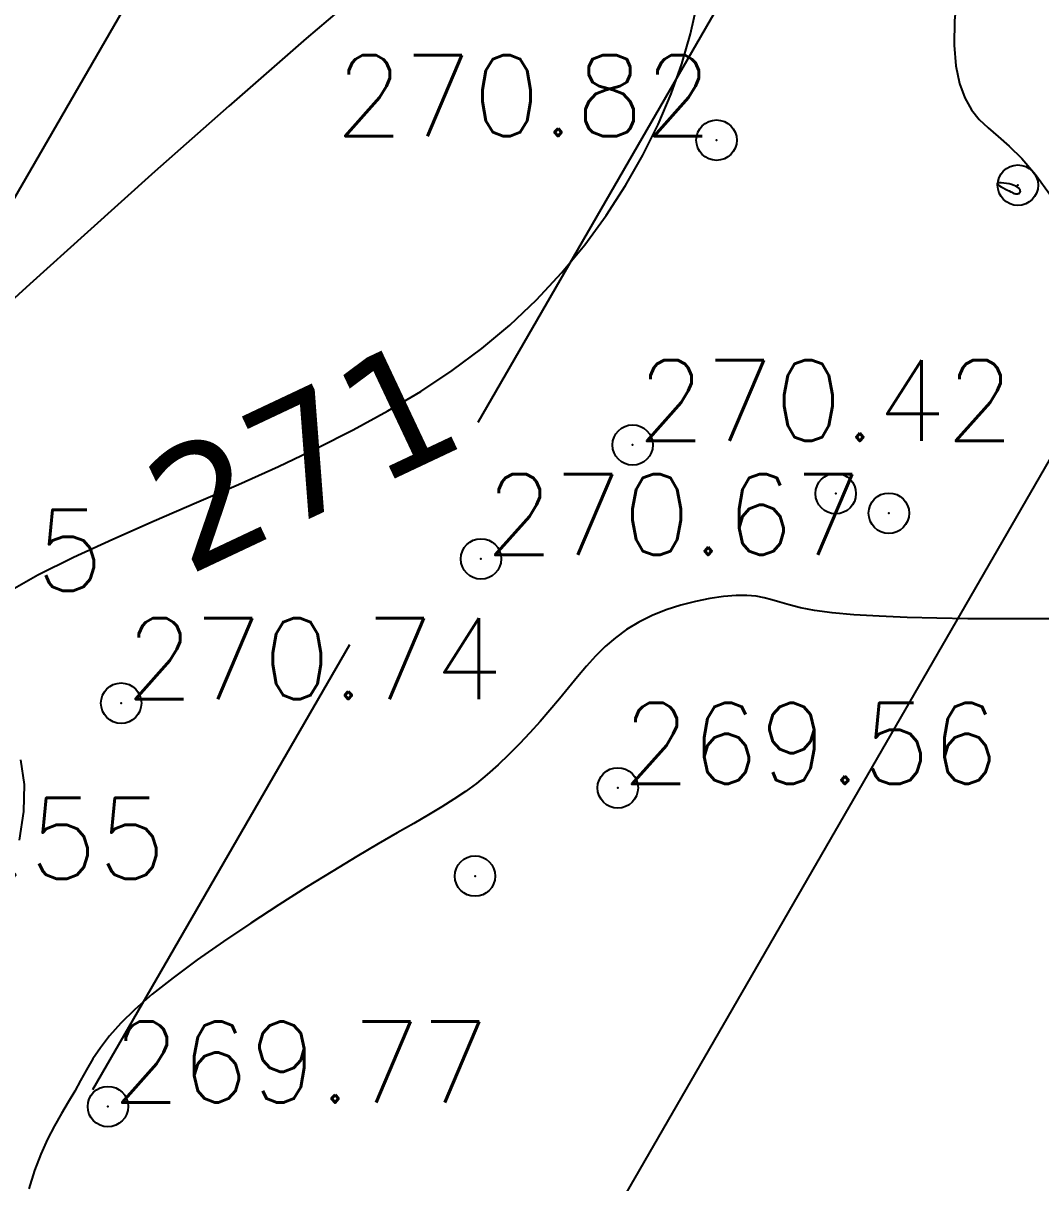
# Model space of a CAD drawing. Header units: millimetres. Extents: x 524954 to 526204, y 9523489 to 9524010.
# Drawn here: x 525400.48 to 525413.06, y 9523757.56 to 9523771.9 of the extents above; entities that cross this region are included whole.
import ezdxf
from ezdxf.enums import TextEntityAlignment as Align

# ---------------------------------------------------------------- set-up
doc = ezdxf.new("R2010")
doc.units = ezdxf.units.MM
doc.header["$PDMODE"] = 32
doc.header["$PDSIZE"] = 0.5
doc.linetypes.add('ACAD_ISO12W100', pattern=[21, 12, -3, 0, -3, 0, -3])
for name, color, linetype in [('Bord Fleuve', 4, 'ACAD_ISO12W100'), ('CN_01_00', 3, 'Continuous'), ('CN_10_00', 1, 'Continuous'), ('Cotation Courbes de niveau', 7, 'Continuous'), ('TopoAlt', 3, 'Continuous'), ('TOPOJIS', 7, 'Continuous')]:
    doc.layers.add(name, color=color, linetype=linetype)
doc.styles.add('Simplex 1.0', font='Simplex.shx', dxfattribs={"width": 0.99, "height": 1})
doc.styles.add('Verdana 1.0', font='verdana.ttf', dxfattribs={"width": 0.99, "height": 1})

# ---------------------------------------------------------------- blocks, each defined once
blk = doc.blocks.new('TCPOINT M')
at = {"color": 0}
blk.add_point((0, 0), dxfattribs=at)
at = {"layer": 'TopoAlt', "style": 'Simplex 1.0', "width": 0.99}
blk.add_attdef('ALT', (0.15, 0.15), '', height=1, dxfattribs=at)

msp = doc.modelspace()

# ---------------------------------------------------------------- hatches: boundary and pattern name
at = {"layer": 'Bord Fleuve', "ltscale": 0.5}
h = msp.add_hatch(dxfattribs=at)
h.set_pattern_fill('ANSI33', color=135, scale=2, angle=15, style=0)
edge = h.paths.add_edge_path()
edge.add_line((525439.351, 9523820.38), (525429.428, 9523796.02))
edge.add_line((525429.428, 9523796.02), (525428.884, 9523788.101))
edge.add_line((525428.884, 9523788.101), (525428.353, 9523783.613))
edge.add_line((525428.353, 9523783.613), (525432.345, 9523771.044))
edge.add_line((525432.345, 9523771.044), (525425.155, 9523761.396))
edge.add_line((525425.155, 9523761.396), (525425.603, 9523757.857))
edge.add_line((525425.603, 9523757.857), (525425.392, 9523752.767))
edge.add_line((525425.392, 9523752.767), (525425.531, 9523737.269))
edge.add_line((525425.531, 9523737.269), (525420.173, 9523734.242))
edge.add_line((525420.173, 9523734.242), (525409.231, 9523730.837))
edge.add_line((525409.231, 9523730.837), (525403.15, 9523725.262))
edge.add_line((525403.15, 9523725.262), (525399.312, 9523719.279))
edge.add_line((525399.312, 9523719.279), (525398.471, 9523717.204))
edge.add_line((525398.471, 9523717.204), (525387.323, 9523716.767))
edge.add_line((525387.323, 9523716.767), (525379.743, 9523715.417))
edge.add_line((525439.351, 9523820.38), (525412.029, 9523831.392))
edge.add_line((525412.029, 9523831.392), (525397.674, 9523844.829))
edge.add_line((525397.674, 9523844.829), (525370.042, 9523852.892))
edge.add_line((525370.042, 9523852.892), (525354.138, 9523871.224))
edge.add_line((525335.046, 9523740.934), (525335.464, 9523745.788))
edge.add_line((525335.464, 9523745.788), (525334.824, 9523749.483))
edge.add_line((525334.824, 9523749.483), (525332.978, 9523755.879))
edge.add_line((525332.978, 9523755.879), (525332.09, 9523761.937))
edge.add_line((525332.09, 9523761.937), (525333.482, 9523768.659))
edge.add_line((525333.482, 9523768.659), (525335.755, 9523783.426))
edge.add_line((525335.755, 9523783.426), (525345.567, 9523814.167))
edge.add_line((525345.567, 9523814.167), (525355.202, 9523841.723))
edge.add_line((525355.202, 9523841.723), (525358.159, 9523858.254))
edge.add_line((525358.159, 9523858.254), (525357.891, 9523860.435))
edge.add_line((525357.891, 9523860.435), (525354.138, 9523871.224))
edge.add_line((525335.072, 9523740.932), (525368.644, 9523722.072))
edge.add_line((525368.644, 9523722.072), (525369.749, 9523720.981))
edge.add_line((525369.749, 9523720.981), (525379.743, 9523715.417))

# ---------------------------------------------------------------- linework, layer by layer
at = {"layer": 'CN_01_00', "elevation": 271, "flags": 128}
for points in [[(525404.934, 9523772.52), (525403.981, 9523771.707), (525403.026, 9523770.874), (525402.112, 9523770.063), (525401.277, 9523769.315), (525400.563, 9523768.671), (525399.999, 9523768.162), (525399.575, 9523767.779), (525399.271, 9523767.505), (525399.067, 9523767.321), (525398.943, 9523767.21), (525398.88, 9523767.152), (525398.857, 9523767.131), (525398.853, 9523767.128)], [(525400.289, 9523764.864), (525400.665, 9523765.077), (525401.104, 9523765.297), (525401.589, 9523765.52), (525402.102, 9523765.746), (525402.626, 9523765.972), (525403.143, 9523766.197), (525403.64, 9523766.42), (525404.113, 9523766.644), (525404.563, 9523766.87), (525404.992, 9523767.104), (525405.4, 9523767.347), (525405.786, 9523767.603), (525406.153, 9523767.875), (525406.5, 9523768.166), (525406.829, 9523768.48), (525407.137, 9523768.812), (525407.424, 9523769.16), (525407.688, 9523769.521), (525407.928, 9523769.891), (525408.143, 9523770.267), (525408.331, 9523770.645), (525408.492, 9523771.023), (525408.624, 9523771.397), (525408.731, 9523771.767), (525408.815, 9523772.132)], [(525400.437, 9523761.8), (525400.491, 9523762.155), (525400.499, 9523762.489), (525400.453, 9523762.794)]]:
    msp.add_lwpolyline(points, dxfattribs=at)
msp.add_lwpolyline([(525412.691, 9523769.815), (525412.706, 9523769.807), (525412.717, 9523769.802), (525412.725, 9523769.797), (525412.732, 9523769.794), (525412.738, 9523769.792), (525412.744, 9523769.791), (525412.75, 9523769.79), (525412.757, 9523769.789), (525412.765, 9523769.789), (525412.774, 9523769.79), (525412.782, 9523769.791), (525412.791, 9523769.794), (525412.798, 9523769.797), (525412.804, 9523769.803), (525412.808, 9523769.809), (525412.81, 9523769.817), (525412.809, 9523769.827), (525412.806, 9523769.837), (525412.799, 9523769.848), (525412.789, 9523769.86), (525412.774, 9523769.871), (525412.755, 9523769.883), (525412.731, 9523769.893), (525412.702, 9523769.902), (525412.67, 9523769.911), (525412.637, 9523769.917), (525412.604, 9523769.922), (525412.574, 9523769.925), (525412.55, 9523769.925), (525412.532, 9523769.923), (525412.523, 9523769.918), (525412.524, 9523769.91), (525412.534, 9523769.9), (525412.551, 9523769.888), (525412.573, 9523769.875), (525412.598, 9523769.861), (525412.625, 9523769.848), (525412.65, 9523769.835), (525412.673, 9523769.824), (525412.691, 9523769.815)], close=True, dxfattribs=at)
at = {"layer": 'CN_10_00', "elevation": 270, "flags": 128}
for points in [[(525413.274, 9523776.078), (525412.988, 9523775.466), (525412.736, 9523774.851), (525412.519, 9523774.25), (525412.339, 9523773.679), (525412.198, 9523773.154), (525412.095, 9523772.689), (525412.028, 9523772.282), (525411.994, 9523771.929), (525411.99, 9523771.626), (525412.012, 9523771.369), (525412.057, 9523771.153), (525412.123, 9523770.974), (525412.204, 9523770.828), (525412.3, 9523770.709), (525412.41, 9523770.603), (525412.534, 9523770.497), (525412.673, 9523770.376), (525412.827, 9523770.224), (525412.997, 9523770.028), (525413.184, 9523769.774)], [(525413.281, 9523764.536), (525412.922, 9523764.533), (525412.545, 9523764.533), (525412.161, 9523764.536), (525411.779, 9523764.542), (525411.41, 9523764.552), (525411.065, 9523764.566), (525410.753, 9523764.585), (525410.484, 9523764.609), (525410.266, 9523764.639), (525410.092, 9523764.672), (525409.952, 9523764.706), (525409.837, 9523764.74), (525409.737, 9523764.77), (525409.643, 9523764.796), (525409.543, 9523764.815), (525409.43, 9523764.824), (525409.295, 9523764.823), (525409.141, 9523764.81), (525408.972, 9523764.785), (525408.795, 9523764.75), (525408.613, 9523764.703), (525408.432, 9523764.645), (525408.257, 9523764.575), (525408.093, 9523764.495), (525407.942, 9523764.403), (525407.805, 9523764.301), (525407.678, 9523764.191), (525407.559, 9523764.073), (525407.445, 9523763.948), (525407.334, 9523763.817), (525407.224, 9523763.683), (525407.111, 9523763.545), (525406.994, 9523763.405), (525406.872, 9523763.265), (525406.747, 9523763.126), (525406.618, 9523762.989), (525406.487, 9523762.857), (525406.355, 9523762.73), (525406.22, 9523762.611), (525406.085, 9523762.5), (525405.949, 9523762.399), (525405.808, 9523762.304), (525405.658, 9523762.21), (525405.493, 9523762.113), (525405.311, 9523762.007), (525405.105, 9523761.89), (525404.872, 9523761.755), (525404.607, 9523761.598), (525404.309, 9523761.417), (525403.984, 9523761.216), (525403.643, 9523761), (525403.298, 9523760.774), (525402.958, 9523760.545), (525402.635, 9523760.318), (525402.338, 9523760.099), (525402.078, 9523759.894), (525401.864, 9523759.707), (525401.864, 9523759.707), (525401.69, 9523759.536), (525401.55, 9523759.379), (525401.438, 9523759.232), (525401.345, 9523759.094), (525401.266, 9523758.96), (525401.193, 9523758.829), (525401.12, 9523758.697), (525401.04, 9523758.562), (525400.956, 9523758.419), (525400.87, 9523758.267), (525400.784, 9523758.101), (525400.701, 9523757.918), (525400.623, 9523757.714), (525400.554, 9523757.488)]]:
    msp.add_lwpolyline(points, dxfattribs=at)

# ---------------------------------------------------------------- block references
at = {"layer": 'TOPOJIS'}
ref = msp.add_blockref('TCPOINT M', (525409.054, 9523770.452, 270.82), dxfattribs=at)
ref.add_attrib('ALT', '270.82', dxfattribs={"layer": 'TopoAlt', "height": 1, "style": 'Simplex 1.0', "width": 0.99}).set_placement((525409.004, 9523770.502, 270.82), align=Align.RIGHT)
for p in [(525412.779, 9523769.895, 271.02), (525410.527, 9523766.083, 270.2), (525411.184, 9523765.84, 270.27), (525406.068, 9523761.355, 269.76)]:
    msp.add_blockref('TCPOINT M', p, dxfattribs=at)
ref = msp.add_blockref('TCPOINT M', (525408.017, 9523766.684, 270.42), dxfattribs=at)
ref.add_attrib('ALT', '270.42', (525408.067, 9523766.734, 270.42), dxfattribs={"layer": 'TopoAlt', "height": 1, "style": 'Simplex 1.0', "width": 0.99})
ref = msp.add_blockref('TCPOINT M', (525406.142, 9523765.275, 270.67), dxfattribs=at)
ref.add_attrib('ALT', '270.67', (525406.192, 9523765.325, 270.67), dxfattribs={"layer": 'TopoAlt', "height": 1, "style": 'Simplex 1.0', "width": 0.99})
ref = msp.add_blockref('TCPOINT M', (525396.765, 9523764.833, 271.15), dxfattribs=at)
ref.add_attrib('ALT', '271.15', (525396.815, 9523764.883, 271.15), dxfattribs={"layer": 'TopoAlt', "height": 1, "style": 'Simplex 1.0', "width": 0.99})
ref = msp.add_blockref('TCPOINT M', (525401.694, 9523763.492, 270.74), dxfattribs=at)
ref.add_attrib('ALT', '270.74', (525401.744, 9523763.542, 270.74), dxfattribs={"layer": 'TopoAlt', "height": 1, "style": 'Simplex 1.0', "width": 0.99})
ref = msp.add_blockref('TCPOINT M', (525407.833, 9523762.445, 269.56), dxfattribs=at)
ref.add_attrib('ALT', '269.56', (525407.883, 9523762.495, 269.56), dxfattribs={"layer": 'TopoAlt', "height": 1, "style": 'Simplex 1.0', "width": 0.99})
ref = msp.add_blockref('TCPOINT M', (525397.535, 9523761.272, 272.55), dxfattribs=at)
ref.add_attrib('ALT', '272.55', (525397.585, 9523761.322, 272.55), dxfattribs={"layer": 'TopoAlt', "height": 1, "style": 'Simplex 1.0', "width": 0.99})
ref = msp.add_blockref('TCPOINT M', (525401.53, 9523758.506, 269.77), dxfattribs=at)
ref.add_attrib('ALT', '269.77', (525401.58, 9523758.556, 269.77), dxfattribs={"layer": 'TopoAlt', "height": 1, "style": 'Simplex 1.0', "width": 0.99})

# ---------------------------------------------------------------- texts
at = {"layer": 'Cotation Courbes de niveau', "style": 'Verdana 1.0', "width": 0.99}
msp.add_text('271', height=1.5, rotation=25.2554, dxfattribs=at).set_placement((525403.941, 9523766.563, 271), align=Align.MIDDLE_CENTER)

doc.saveas('drawing.dxf')
